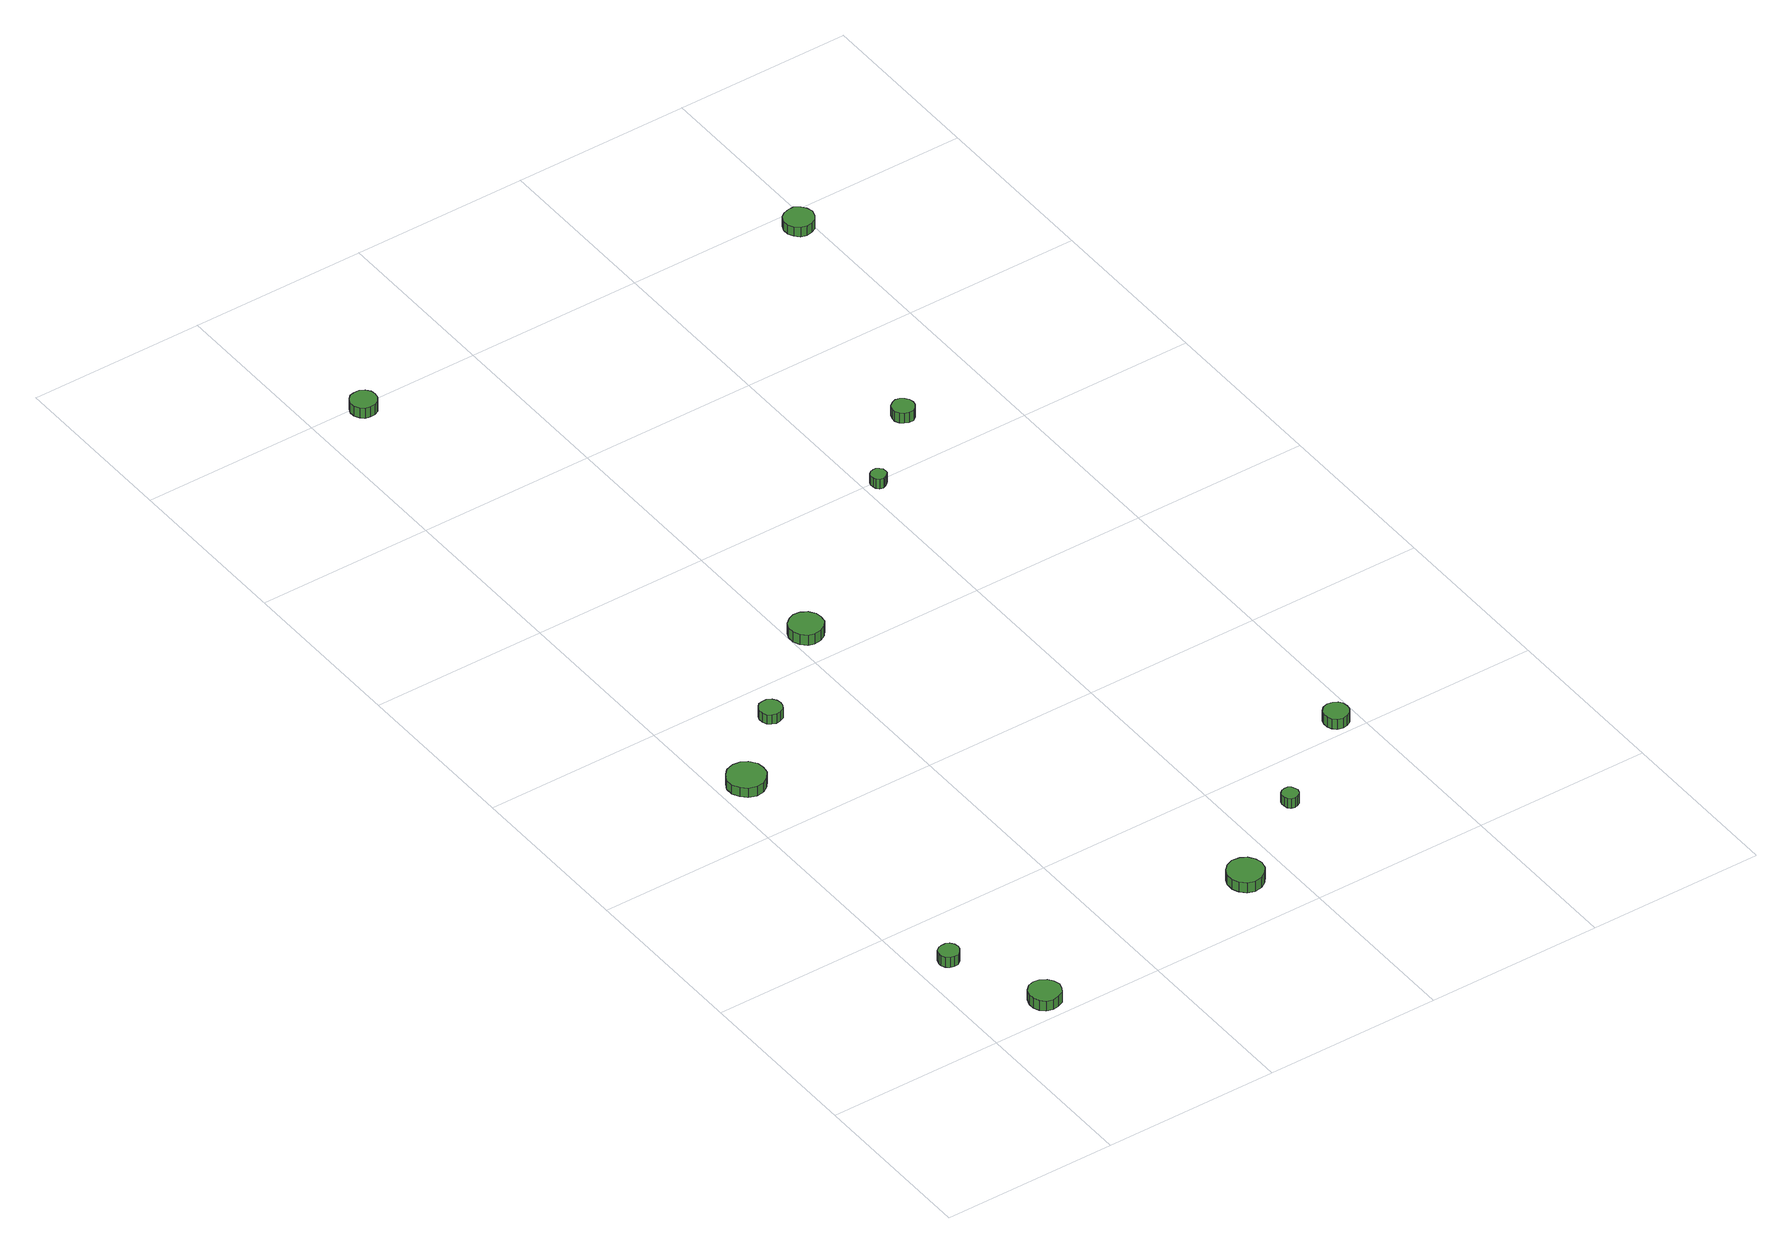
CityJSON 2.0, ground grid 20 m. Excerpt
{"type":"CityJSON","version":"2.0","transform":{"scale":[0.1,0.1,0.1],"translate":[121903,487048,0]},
"CityObjects":{
"tree1":{"type":"SolitaryVegetationObject","attributes":{"function":"something"},"geometry":[{"type":"MultiSurface","lod":"1","boundaries":[[[0,1,2,3,4,5,6,7,8,9,10,11,12,13,14]],[[15,16,17,18,19,20,21,22,23,24,25,26,27,28,29]],[[0,29,28,1]],[[1,28,27,2]],[[2,27,26,3]],[[3,26,25,4]],[[4,25,24,5]],[[5,24,23,6]],[[6,23,22,7]],[[7,22,21,8]],[[8,21,20,9]],[[9,20,19,10]],[[10,19,18,11]],[[11,18,17,12]],[[12,17,16,13]],[[13,16,15,14]],[[14,15,29,0]]]}]},
"tree2":{"type":"SolitaryVegetationObject","attributes":{"function":"something"},"geometry":[{"type":"MultiSurface","lod":"1","boundaries":[[[30,31,32,33,34,35,36,37,38,39,40,41,42,43,44]],[[45,46,47,48,49,50,51,52,53,54,55,56,57,58,59]],[[30,59,58,31]],[[31,58,57,32]],[[32,57,56,33]],[[33,56,55,34]],[[34,55,54,35]],[[35,54,53,36]],[[36,53,52,37]],[[37,52,51,38]],[[38,51,50,39]],[[39,50,49,40]],[[40,49,48,41]],[[41,48,47,42]],[[42,47,46,43]],[[43,46,45,44]],[[44,45,59,30]]]}]},
"tree3":{"type":"SolitaryVegetationObject","attributes":{"function":"something"},"geometry":[{"type":"MultiSurface","lod":"1","boundaries":[[[60,61,62,63,64,65,66,67,68,69,70,71,72,73,74]],[[75,76,77,78,79,80,81,82,83,84,85,86,87,88,89]],[[60,89,88,61]],[[61,88,87,62]],[[62,87,86,63]],[[63,86,85,64]],[[64,85,84,65]],[[65,84,83,66]],[[66,83,82,67]],[[67,82,81,68]],[[68,81,80,69]],[[69,80,79,70]],[[70,79,78,71]],[[71,78,77,72]],[[72,77,76,73]],[[73,76,75,74]],[[74,75,89,60]]]}]},
"tree4":{"type":"SolitaryVegetationObject","attributes":{"function":"something"},"geometry":[{"type":"MultiSurface","lod":"1","boundaries":[[[90,91,92,93,94,95,96,97,98,99,100,101,102,103,104]],[[105,106,107,108,109,110,111,112,113,114,115,116,117,118,119]],[[90,119,118,91]],[[91,118,117,92]],[[92,117,116,93]],[[93,116,115,94]],[[94,115,114,95]],[[95,114,113,96]],[[96,113,112,97]],[[97,112,111,98]],[[98,111,110,99]],[[99,110,109,100]],[[100,109,108,101]],[[101,108,107,102]],[[102,107,106,103]],[[103,106,105,104]],[[104,105,119,90]]]}]},
"tree5":{"type":"SolitaryVegetationObject","attributes":{"function":"something"},"geometry":[{"type":"MultiSurface","lod":"1","boundaries":[[[120,121,122,123,124,125,126,127,128,129,130,131,132,133,134]],[[135,136,137,138,139,140,141,142,143,144,145,146,147,148,149]],[[120,149,148,121]],[[121,148,147,122]],[[122,147,146,123]],[[123,146,145,124]],[[124,145,144,125]],[[125,144,143,126]],[[126,143,142,127]],[[127,142,141,128]],[[128,141,140,129]],[[129,140,139,130]],[[130,139,138,131]],[[131,138,137,132]],[[132,137,136,133]],[[133,136,135,134]],[[134,135,149,120]]]}]},
"tree6":{"type":"SolitaryVegetationObject","attributes":{"function":"something"},"geometry":[{"type":"MultiSurface","lod":"1","boundaries":[[[150,151,152,153,154,155,156,157,158,159,160,161,162,163,164]],[[165,166,167,168,169,170,171,172,173,174,175,176,177,178,179]],[[150,179,178,151]],[[151,178,177,152]],[[152,177,176,153]],[[153,176,175,154]],[[154,175,174,155]],[[155,174,173,156]],[[156,173,172,157]],[[157,172,171,158]],[[158,171,170,159]],[[159,170,169,160]],[[160,169,168,161]],[[161,168,167,162]],[[162,167,166,163]],[[163,166,165,164]],[[164,165,179,150]]]}]},
"tree7":{"type":"SolitaryVegetationObject","attributes":{"function":"something"},"geometry":[{"type":"MultiSurface","lod":"1","boundaries":[[[180,181,182,183,184,185,186,187,188,189,190,191,192,193,194]],[[195,196,197,198,199,200,201,202,203,204,205,206,207,208,209]],[[180,209,208,181]],[[181,208,207,182]],[[182,207,206,183]],[[183,206,205,184]],[[184,205,204,185]],[[185,204,203,186]],[[186,203,202,187]],[[187,202,201,188]],[[188,201,200,189]],[[189,200,199,190]],[[190,199,198,191]],[[191,198,197,192]],[[192,197,196,193]],[[193,196,195,194]],[[194,195,209,180]]]}]},
"tree8":{"type":"SolitaryVegetationObject","attributes":{"function":"something"},"geometry":[{"type":"MultiSurface","lod":"1","boundaries":[[[210,211,212,213,214,215,216,217,218,219,220,221,222,223,224]],[[225,226,227,228,229,230,231,232,233,234,235,236,237,238,239]],[[210,239,238,211]],[[211,238,237,212]],[[212,237,236,213]],[[213,236,235,214]],[[214,235,234,215]],[[215,234,233,216]],[[216,233,232,217]],[[217,232,231,218]],[[218,231,230,219]],[[219,230,229,220]],[[220,229,228,221]],[[221,228,227,222]],[[222,227,226,223]],[[223,226,225,224]],[[224,225,239,210]]]}]},
"tree9":{"type":"SolitaryVegetationObject","attributes":{"function":"something"},"geometry":[{"type":"MultiSurface","lod":"1","boundaries":[[[240,241,242,243,244,245,246,247,248,249,250,251,252,253,254]],[[255,256,257,258,259,260,261,262,263,264,265,266,267,268,269]],[[240,269,268,241]],[[241,268,267,242]],[[242,267,266,243]],[[243,266,265,244]],[[244,265,264,245]],[[245,264,263,246]],[[246,263,262,247]],[[247,262,261,248]],[[248,261,260,249]],[[249,260,259,250]],[[250,259,258,251]],[[251,258,257,252]],[[252,257,256,253]],[[253,256,255,254]],[[254,255,269,240]]]}]},
"tree10":{"type":"SolitaryVegetationObject","attributes":{"function":"something"},"geometry":[{"type":"MultiSurface","lod":"1","boundaries":[[[270,271,272,273,274,275,276,277,278,279,280,281,282,283,284]],[[285,286,287,288,289,290,291,292,293,294,295,296,297,298,299]],[[270,299,298,271]],[[271,298,297,272]],[[272,297,296,273]],[[273,296,295,274]],[[274,295,294,275]],[[275,294,293,276]],[[276,293,292,277]],[[277,292,291,278]],[[278,291,290,279]],[[279,290,289,280]],[[280,289,288,281]],[[281,288,287,282]],[[282,287,286,283]],[[283,286,285,284]],[[284,285,299,270]]]}]},
"tree11":{"type":"SolitaryVegetationObject","attributes":{"function":"something"},"geometry":[{"type":"MultiSurface","lod":"1","boundaries":[[[300,301,302,303,304,305,306,307,308,309,310,311,312,313,314]],[[315,316,317,318,319,320,321,322,323,324,325,326,327,328,329]],[[300,329,328,301]],[[301,328,327,302]],[[302,327,326,303]],[[303,326,325,304]],[[304,325,324,305]],[[305,324,323,306]],[[306,323,322,307]],[[307,322,321,308]],[[308,321,320,309]],[[309,320,319,310]],[[310,319,318,311]],[[311,318,317,312]],[[312,317,316,313]],[[313,316,315,314]],[[314,315,329,300]]]}]},
"tree12":{"type":"SolitaryVegetationObject","attributes":{"function":"something"},"geometry":[{"type":"MultiSurface","lod":"1","boundaries":[[[330,331,332,333,334,335,336,337,338,339,340,341,342,343,344]],[[345,346,347,348,349,350,351,352,353,354,355,356,357,358,359]],[[330,359,358,331]],[[331,358,357,332]],[[332,357,356,333]],[[333,356,355,334]],[[334,355,354,335]],[[335,354,353,336]],[[336,353,352,337]],[[337,352,351,338]],[[338,351,350,339]],[[339,350,349,340]],[[340,349,348,341]],[[341,348,347,342]],[[342,347,346,343]],[[343,346,345,344]],[[344,345,359,330]]]}]}
},
"vertices":[
[45,130,20],[44,135,20],[41,139,20],[37,141,20],[32,141,20],[28,140,20],[24,137,20],[22,132,20],[22,128,20],[24,123,20],[28,120,20],[32,119,20],[37,119,20],[41,122,20],[44,126,20],[44,126,7],[41,122,7],[37,119,7],[32,119,7],[28,120,7],[24,123,7],[22,128,7],[22,132,7],[24,137,7],[28,140,7],[32,141,7],[37,141,7],[41,139,7],[44,135,7],[45,130,7],
[97,26,16],[95,33,16],[91,39,16],[84,43,16],[77,44,16],[70,42,16],[65,37,16],[62,30,16],[62,23,16],[65,16,16],[70,11,16],[77,9,16],[84,10,16],[91,13,16],[95,19,16],[95,19,3],[91,13,3],[84,10,3],[77,9,3],[70,11,3],[65,16,3],[62,23,3],[62,30,3],[65,37,3],[70,42,3],[77,44,3],[84,43,3],[91,39,3],[95,33,3],[97,26,3],
[52,482,15],[51,490,15],[45,498,15],[38,502,15],[29,503,15],[20,500,15],[14,494,15],[10,486,15],[10,477,15],[14,469,15],[20,463,15],[29,460,15],[38,461,15],[45,466,15],[51,473,15],[51,473,3],[45,466,3],[38,461,3],[29,460,3],[20,463,3],[14,469,3],[10,477,3],[10,486,3],[14,494,3],[20,500,3],[29,503,3],[38,502,3],[45,498,3],[51,490,3],[52,482,3],
[126,556,15],[125,561,15],[122,565,15],[117,568,15],[112,568,15],[107,567,15],[103,563,15],[101,558,15],[101,553,15],[103,548,15],[107,545,15],[112,543,15],[117,544,15],[122,546,15],[125,551,15],[125,551,3],[122,546,3],[117,544,3],[112,543,3],[107,545,3],[103,548,3],[101,553,3],[101,558,3],[103,563,3],[107,567,3],[112,568,3],[117,568,3],[122,565,3],[125,561,3],[126,556,3],
[375,65,17],[373,73,17],[368,80,17],[361,84,17],[352,85,17],[344,82,17],[338,76,17],[335,69,17],[335,60,17],[338,53,17],[344,47,17],[352,44,17],[361,45,17],[368,50,17],[373,56,17],[373,56,4],[368,50,4],[361,45,4],[352,44,4],[344,47,4],[338,53,4],[335,60,4],[335,69,4],[338,76,4],[344,82,4],[352,85,4],[361,84,4],[368,80,4],[373,73,4],[375,65,4],
[236,641,18],[235,648,18],[230,655,18],[223,659,18],[215,660,18],[208,657,18],[202,652,18],[199,645,18],[199,637,18],[202,630,18],[208,624,18],[215,622,18],[223,623,18],[230,627,18],[235,633,18],[235,633,5],[230,627,5],[223,623,5],[215,622,5],[208,624,5],[202,630,5],[199,637,5],[199,645,5],[202,652,5],[208,657,5],[215,660,5],[223,659,5],[230,655,5],[235,648,5],[236,641,5],
[70,1187,22],[69,1193,22],[65,1198,22],[60,1201,22],[54,1201,22],[48,1200,22],[44,1196,22],[41,1190,22],[41,1184,22],[44,1178,22],[48,1174,22],[54,1173,22],[60,1173,22],[65,1176,22],[69,1181,22],[69,1181,9],[65,1176,9],[60,1173,9],[54,1173,9],[48,1174,9],[44,1178,9],[41,1184,9],[41,1190,9],[44,1196,9],[48,1200,9],[54,1201,9],[60,1201,9],[65,1198,9],[69,1193,9],[70,1187,9],
[473,141,15],[472,144,15],[470,148,15],[467,150,15],[463,150,15],[459,149,15],[456,146,15],[455,143,15],[455,139,15],[456,135,15],[459,132,15],[463,131,15],[467,132,15],[470,134,15],[472,137,15],[472,137,3],[470,134,3],[467,132,3],[463,131,3],[459,132,3],[456,135,3],[455,139,3],[455,143,3],[456,146,3],[459,149,3],[463,150,3],[467,150,3],[470,148,3],[472,144,3],[473,141,3],
[591,221,15],[590,227,15],[587,231,15],[582,234,15],[576,235,15],[570,233,15],[566,229,15],[564,224,15],[564,218,15],[566,213,15],[570,209,15],[576,207,15],[582,208,15],[587,211,15],[590,215,15],[590,215,2],[587,211,2],[582,208,2],[576,207,2],[570,209,2],[566,213,2],[564,218,2],[564,224,2],[566,229,2],[570,233,2],[576,235,2],[582,234,2],[587,231,2],[590,227,2],[591,221,2],
[425,795,16],[425,799,16],[422,802,16],[419,804,16],[416,804,16],[412,803,16],[409,800,16],[408,797,16],[408,793,16],[409,790,16],[412,787,16],[416,786,16],[419,787,16],[422,789,16],[425,792,16],[425,792,4],[422,789,4],[419,787,4],[416,786,4],[412,787,4],[409,790,4],[408,793,4],[408,797,4],[409,800,4],[412,803,4],[416,804,4],[419,804,4],[422,802,4],[425,799,4],[425,795,4],
[512,870,15],[511,875,15],[508,879,15],[504,882,15],[499,883,15],[494,881,15],[490,878,15],[488,873,15],[488,868,15],[490,863,15],[494,860,15],[499,858,15],[504,858,15],[508,861,15],[511,865,15],[511,865,2],[508,861,2],[504,858,2],[499,858,2],[494,860,2],[490,863,2],[488,868,2],[488,873,2],[490,878,2],[494,881,2],[499,883,2],[504,882,2],[508,879,2],[511,875,2],[512,870,2],
[604,1177,15],[602,1184,15],[598,1189,15],[592,1193,15],[586,1193,15],[579,1191,15],[574,1187,15],[571,1180,15],[571,1173,15],[574,1167,15],[579,1162,15],[586,1160,15],[592,1161,15],[598,1164,15],[602,1170,15],[602,1170,3],[598,1164,3],[592,1161,3],[586,1160,3],[579,1162,3],[574,1167,3],[571,1173,3],[571,1180,3],[574,1187,3],[579,1191,3],[586,1193,3],[592,1193,3],[598,1189,3],[602,1184,3],[604,1177,3]
]}
